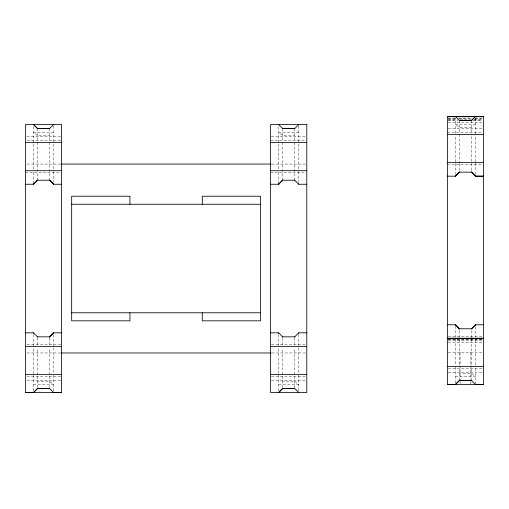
<?xml version="1.0" encoding="UTF-8"?>
<svg xmlns="http://www.w3.org/2000/svg" width="509" height="509" viewBox="0 0 509 509"><rect width="100%" height="100%" fill="white"/><g stroke="black" fill="none" stroke-linecap="round" stroke-linejoin="round"><path stroke-width="0.38" stroke-dasharray="2.54 1.91" d="M33.486 183.813L33.486 171.431M33.492 390.988L33.486 375.222M33.486 144.085L33.486 170.706M33.486 142.584L33.479 124.527M33.486 373.746L33.486 347.119M37.507 387.718L37.513 375.33M37.513 374.618L37.513 348.398M49.564 387.731L49.57 375.33M49.57 374.618L49.57 348.398M53.585 141.846L53.591 124.527M53.585 144.085L53.585 170.712M53.585 390.982L53.591 375.222M53.591 372.55L53.585 347.138M278.646 183.813L278.646 171.431M278.646 390.988L278.646 375.222M278.646 144.085L278.646 170.706M278.646 142.584L278.639 124.527M278.646 373.746L278.646 347.119M282.667 387.718L282.667 375.33M282.667 374.618L282.667 348.398M294.724 387.731L294.724 375.33M294.724 374.618L294.724 348.398M298.738 141.846L298.751 124.527M298.738 144.085L298.738 170.712M298.738 390.982L298.751 375.222M298.751 372.55L298.745 347.138M455.415 382.921L455.434 367.154M455.428 339.051L455.428 365.029M455.428 337.569L455.421 326.415M455.415 161.881L455.421 135.26M459.436 380.446L459.442 365.831M459.442 364.406L459.436 329.705M471.493 380.452L471.499 365.831M471.499 364.406L471.493 329.705M475.508 364.921L475.514 339.077M475.514 174.339L475.514 162.638M475.514 161.887L475.508 135.26M475.514 118.012L475.508 133.778M475.514 384.467L475.508 366.423M475.514 124.209L455.415 124.253L455.421 134.51M53.585 132.276L33.486 132.321L37.507 135.706L49.564 135.706M298.738 132.276L278.646 132.321L282.667 135.706L294.724 135.706M455.421 376.73L475.514 376.692L471.499 373.301L459.442 373.301M33.492 384.804L53.585 384.759L49.57 381.368L37.513 381.368M278.652 384.804L298.745 384.759L294.724 381.368L282.667 381.368M448.168 118.082L455.243 118.082M458.386 118.082L471.754 118.082M475.686 118.082L481.978 118.082M448.168 118.648L455.243 118.648M459.175 118.648L471.754 118.648M474.903 118.648L481.978 118.648M448.168 119.291L456.815 119.291M459.958 119.291L470.971 119.291M474.114 119.291L481.978 119.291M448.168 120.003L457.604 120.003M474.114 120.003L481.978 120.003M448.168 120.773L457.604 120.773M473.325 120.773L481.978 120.773M448.168 122.497L481.978 122.497M471.493 127.638L459.436 127.638L455.415 124.253L455.415 118.024M448.168 128.529L483.55 128.529M447.379 132.486L481.978 132.486M26.913 136.584L61.621 136.584M271.342 136.584L306.781 136.584M27.022 140.554L60.832 140.554M270.61 140.554L305.992 140.554M27.041 164.076L60.418 164.076M271.812 164.076L306.781 164.076M447.379 164.661L481.978 164.661M25.45 172.729L60.832 172.729M270.61 172.729L305.992 172.729M448.168 336.271L483.55 336.271M448.168 339.287L481.978 339.287M448.168 339.796L481.978 339.796M448.168 340.311L483.55 340.311M448.168 342.404L481.978 342.404M27.022 344.339L61.621 344.339M271.392 344.339L306.781 344.339M448.168 352.311L481.978 352.311M27.041 352.972L60.418 352.972M271.812 352.972L306.781 352.972M448.168 368.446L481.978 368.446M448.168 372.403L483.55 372.403M27.022 376.514L61.621 376.514M271.392 376.514L306.781 376.514M26.913 380.465L61.621 380.465M271.342 380.465L306.781 380.465M475.514 326.593L475.514 336.856M455.415 163.364L455.421 174.345M298.745 334.661L298.745 345.656M294.724 337.779L294.724 346.973M282.667 337.779L282.667 346.973M278.646 334.648L278.646 346.374M53.585 334.661L53.585 345.656M49.564 337.779L49.57 346.973M37.507 337.779L37.513 346.973M33.492 334.648L33.486 346.374M471.493 120.487L471.493 135.108M471.493 136.533L471.493 162.746M471.493 163.459L471.493 171.228M470.838 352.311L470.838 380.694M470.838 381.451L470.838 384.46M460.091 352.311L460.091 380.694M460.091 381.451L460.091 384.46M459.436 120.48L459.436 133.682M459.436 134.395L459.436 162.746M459.436 163.459L459.436 171.228M298.738 171.438L298.738 182.413M294.724 128.561L294.724 141.75M294.724 142.463L294.724 179.9M282.667 128.548L282.667 141.75M282.667 142.463L282.667 179.9M53.585 171.438L53.585 182.413M49.564 128.561L49.564 141.75M49.564 142.463L49.564 179.9M37.507 128.548L37.507 141.75M37.507 142.463L37.507 179.9"/><path stroke-width="0.76" d="M53.585 183.819L53.585 184.252L61.621 184.252M306.781 184.252L298.738 184.252L298.738 183.819M455.421 175.745L455.421 176.184L447.379 176.184M455.415 325.187L455.415 324.755L447.379 324.748M33.486 333.255L33.492 332.822L25.45 332.822M278.646 333.255L278.646 332.822L270.61 332.822M49.564 128.548L37.507 128.548L33.486 124.527L37.507 128.548L49.564 128.561L53.591 124.527M278.646 124.527L282.667 128.548L294.724 128.561L298.751 124.527M33.492 392.534L37.507 388.513L49.564 388.52L53.585 392.534L61.621 392.541L61.621 124.527L25.45 124.527L25.45 392.541L33.486 392.534L37.507 388.52L49.564 388.526M278.646 332.822L282.667 336.837L294.724 336.837L298.745 332.822L306.781 332.822M459.436 120.48L471.493 120.48L475.508 116.459L471.493 120.487L459.436 120.48L455.415 116.459L447.379 116.459L447.379 384.473L455.415 384.467L459.099 380.789M455.415 384.467L459.436 380.452L465.461 380.452L471.493 380.452L475.514 384.467L483.55 384.473L483.55 116.459L447.379 116.472M447.379 116.656L483.55 116.656M282.667 128.548L294.724 128.548M447.379 134.548L483.55 134.548M25.45 142.615L61.621 142.615M270.61 142.615L306.781 142.615M447.379 162.606L483.55 162.606M61.214 164.076L271.017 164.076M25.45 170.738L61.621 170.68M270.61 170.738L306.781 170.68M471.493 171.832L475.514 176.178L483.55 176.184L475.514 176.184L471.493 172.169L459.436 172.163L455.421 176.184L459.436 171.832M298.738 184.252L294.724 180.231L282.667 180.237L278.646 184.252L270.61 184.252M25.45 184.252L33.486 184.252L37.507 180.237L49.564 180.231L53.585 184.252L49.564 179.9M71.667 204.268L260.563 204.268M71.667 312.781L260.563 312.781M483.55 324.748L475.508 324.748L471.493 328.763L459.436 328.763L455.415 324.755L459.436 329.107M61.621 332.822L53.579 332.822L49.564 336.837L37.507 336.837L33.486 332.822M447.379 338.262L483.55 338.262M447.379 338.326L483.55 338.326M25.45 346.394L61.621 346.394M270.61 346.394L306.781 346.394M61.214 352.972L271.017 352.972M447.379 366.385L483.55 366.385M25.45 374.459L61.621 374.459M270.61 374.459L306.781 374.459M447.379 384.46L483.55 384.46M294.724 388.52L282.667 388.52L278.646 392.534L282.667 388.52L294.724 388.526L298.738 392.534L298.389 392.184M25.45 392.522L61.621 392.522M459.436 380.446L471.493 380.452M53.229 392.184L53.585 392.534M475.514 175.751L475.514 176.184M475.514 325.187L475.514 324.748L471.493 329.107M298.745 332.822L298.745 333.261M294.724 336.837L294.724 337.174M282.667 336.837L282.667 337.174M53.585 333.261L53.585 332.822L49.564 337.174M37.507 336.837L37.507 337.174M294.724 179.9L294.724 180.237M282.667 179.9L278.646 184.252L278.646 183.813M202.283 204.268L202.283 196.232L260.563 196.232L260.563 320.816L202.283 320.816L202.283 312.781M129.941 204.268L129.941 196.232L71.667 196.232L71.667 320.816L129.941 320.816L129.941 312.781M37.507 179.9L33.486 184.252L33.486 183.813M306.781 124.527L270.61 124.527L270.61 392.541L306.781 392.541L306.781 124.527"/></g></svg>
